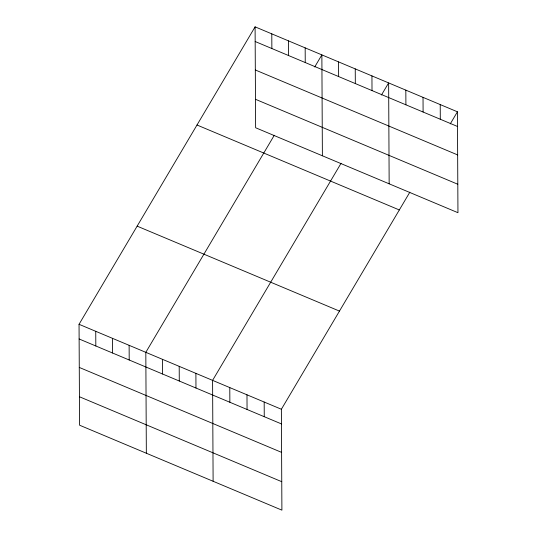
<?xml version="1.0" encoding="UTF-8"?>
<svg xmlns="http://www.w3.org/2000/svg" width="537" height="537" viewBox="0 0 537 537"><rect width="100%" height="100%" fill="white"/><g stroke="black" fill="none" stroke-linecap="round" stroke-linejoin="round"><path stroke-width="0.81" d="M409.852 192.172L281.375 409.248L281.905 510.15L79.577 425.203L79.046 324.301L255.095 26.85L457.423 111.797L457.954 212.699L255.625 127.752L255.095 26.85M274.293 135.257L145.816 352.332L146.346 453.235M314.709 66.977L321.864 54.881L322.388 155.784M341.062 163.295L212.585 380.371L213.115 481.266M381.471 95.009L388.634 82.913L389.157 183.815M450.268 123.893L457.423 111.797M255.169 41.517L457.497 126.47M255.317 69.978L457.645 154.925M255.471 99.291L457.799 184.245M196.998 125.007L399.327 209.96M137.143 226.144L339.471 311.091M79.046 324.301L281.375 409.248M79.127 338.975L281.455 423.921M79.275 367.429L281.603 452.376M79.429 396.749L281.757 481.696M440.226 104.581L440.3 119.248M423.028 97.358L423.102 112.025M405.831 90.135L405.905 104.809M371.94 75.905L372.013 90.578M355.246 68.897L355.326 83.571M338.552 61.889L338.632 76.563M305.17 47.874L305.244 62.547M288.476 40.866L288.557 55.539M271.789 33.858L271.863 48.531M264.177 402.032L264.258 416.699M246.98 394.809L247.06 409.476M229.782 387.586L229.863 402.26M195.891 373.363L195.971 388.029M179.204 366.348L179.277 381.022M162.51 359.34L162.583 374.014M129.128 345.325L129.202 359.998M112.434 338.317L112.508 352.99M95.74 331.309L95.821 345.982"/></g></svg>
